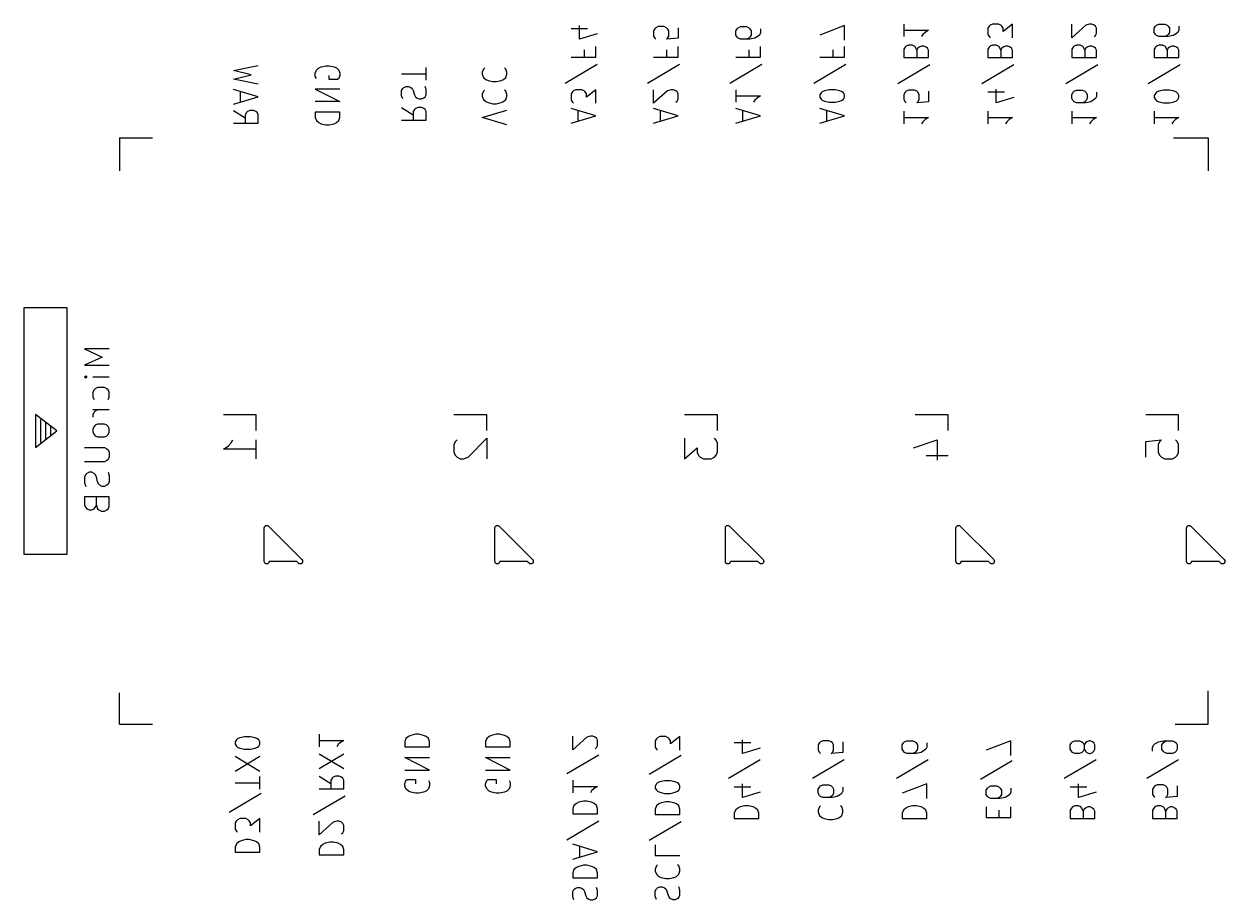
# Model space of a CAD drawing. Extents: x 118.6 to 155.1, y -100.8 to -24.1.
# Drawn here: x 118.6 to 155.06, y -50.74 to -24.14 of the extents above; entities that cross this region are included whole.
import ezdxf

# ---------------------------------------------------------------- set-up
doc = ezdxf.new("R2010")
doc.units = 0
doc.layers.add('BLACK', color=7, linetype='CONTINUOUS')

msp = doc.modelspace()

# ---------------------------------------------------------------- linework, layer by layer
at = {"layer": 'BLACK', "linetype": 'CONTINUOUS'}
for p, q in [((135.711, -24.2831), (135.211, -24.2831)), ((135.461, -24.6021), (135.461, -24.1874)), ((137.746, -24.2831), (137.711, -24.3469)), ((137.711, -24.3469), (137.711, -24.5064)), ((137.782, -24.2512), (137.746, -24.2831)), ((137.854, -24.2193), (137.782, -24.2512)), ((138.032, -24.2193), (137.854, -24.2193)), ((138.104, -24.2512), (138.032, -24.2193)), ((138.139, -24.2831), (138.104, -24.2512)), ((138.175, -24.3469), (138.139, -24.2831)), ((138.175, -24.5064), (138.175, -24.3469)), ((138.461, -24.2512), (138.461, -24.5702)), ((140.211, -24.3469), (140.246, -24.2831)), ((140.211, -24.4745), (140.211, -24.3469)), ((140.246, -24.2831), (140.282, -24.2512)), ((140.282, -24.2512), (140.354, -24.2193)), ((140.354, -24.2193), (140.532, -24.2193)), ((140.532, -24.2193), (140.604, -24.2512)), ((140.604, -24.2512), (140.639, -24.2831)), ((140.639, -24.2831), (140.675, -24.3469)), ((140.675, -24.3469), (140.675, -24.4745)), ((140.961, -24.4107), (140.925, -24.4745)), ((140.961, -24.2831), (140.961, -24.4107)), ((143.511, -24.1874), (142.761, -24.4745)), ((143.511, -24.634), (143.511, -24.1874)), ((145.311, -24.1395), (145.311, -24.5224)), ((145.311, -24.331), (146.061, -24.331)), ((145.954, -24.3948), (145.882, -24.4586)), ((146.061, -24.331), (145.954, -24.3948)), ((147.896, -24.2033), (147.861, -24.2671)), ((147.861, -24.2671), (147.861, -24.4586)), ((147.932, -24.1714), (147.896, -24.2033)), ((148.004, -24.1395), (147.932, -24.1714)), ((148.182, -24.1395), (148.004, -24.1395)), ((148.254, -24.1714), (148.182, -24.1395)), ((148.289, -24.2033), (148.254, -24.1714)), ((148.325, -24.2671), (148.289, -24.2033)), ((148.611, -24.1395), (148.325, -24.3629)), ((148.325, -24.3629), (148.325, -24.2671)), ((148.611, -24.5543), (148.611, -24.1395)), ((150.411, -24.5543), (150.411, -24.1395)), ((150.839, -24.1714), (150.411, -24.5543)), ((150.946, -24.1395), (150.839, -24.1714)), ((151.018, -24.1395), (150.946, -24.1395)), ((151.089, -24.1714), (151.018, -24.1395)), ((151.125, -24.2033), (151.089, -24.1714)), ((151.161, -24.2671), (151.125, -24.2033)), ((151.125, -24.4905), (151.161, -24.4267)), ((151.161, -24.4267), (151.161, -24.2671)), ((152.911, -24.2671), (152.946, -24.2033)), ((152.911, -24.3948), (152.911, -24.2671)), ((152.946, -24.4586), (152.911, -24.3948)), ((152.946, -24.2033), (152.982, -24.1714)), ((152.982, -24.1714), (153.054, -24.1395)), ((153.054, -24.1395), (153.232, -24.1395)), ((153.232, -24.1395), (153.304, -24.1714)), ((153.304, -24.1714), (153.339, -24.2033)), ((153.339, -24.2033), (153.375, -24.2671)), ((153.375, -24.3948), (153.339, -24.4586)), ((153.375, -24.2671), (153.375, -24.3948)), ((153.589, -24.4267), (153.482, -24.4905)), ((153.625, -24.3948), (153.589, -24.4267)), ((153.661, -24.331), (153.625, -24.3948)), ((153.661, -24.2033), (153.661, -24.331)), ((135.996, -24.4426), (135.461, -24.6021)), ((137.711, -24.5064), (137.746, -24.5702)), ((137.746, -24.5702), (137.782, -24.6021)), ((138.461, -24.5702), (138.104, -24.6021)), ((138.104, -24.6021), (138.139, -24.5702)), ((138.139, -24.5702), (138.175, -24.5064)), ((140.246, -24.5383), (140.211, -24.4745)), ((140.282, -24.5702), (140.246, -24.5383)), ((140.354, -24.6021), (140.282, -24.5702)), ((140.639, -24.6021), (140.354, -24.6021)), ((140.604, -24.5702), (140.532, -24.6021)), ((140.639, -24.5383), (140.604, -24.5702)), ((140.675, -24.4745), (140.639, -24.5383)), ((140.782, -24.5702), (140.639, -24.6021)), ((140.889, -24.5064), (140.782, -24.5702)), ((140.925, -24.4745), (140.889, -24.5064)), ((145.454, -24.7776), (145.382, -24.8095)), ((145.561, -24.7776), (145.454, -24.7776)), ((145.632, -24.8095), (145.561, -24.7776)), ((145.882, -24.4586), (145.846, -24.5224)), ((147.861, -24.4586), (147.896, -24.5224)), ((147.896, -24.5224), (147.932, -24.5543)), ((148.004, -24.7776), (147.932, -24.8095)), ((148.111, -24.7776), (148.004, -24.7776)), ((148.182, -24.8095), (148.111, -24.7776)), ((150.554, -24.7776), (150.482, -24.8095)), ((150.661, -24.7776), (150.554, -24.7776)), ((150.732, -24.8095), (150.661, -24.7776)), ((151.089, -24.5224), (151.125, -24.4905)), ((152.982, -24.4905), (152.946, -24.4586)), ((153.054, -24.5224), (152.982, -24.4905)), ((153.054, -24.7776), (152.982, -24.8095)), ((153.339, -24.5224), (153.054, -24.5224)), ((153.161, -24.7776), (153.054, -24.7776)), ((153.232, -24.8095), (153.161, -24.7776)), ((153.304, -24.4905), (153.232, -24.5224)), ((153.339, -24.4586), (153.304, -24.4905)), ((153.482, -24.4905), (153.339, -24.5224)), ((135.211, -25.1445), (135.961, -25.1445)), ((135.604, -24.9212), (135.604, -25.1445)), ((135.961, -25.1445), (135.961, -24.8255)), ((137.711, -25.1445), (138.461, -25.1445)), ((138.104, -24.9212), (138.104, -25.1445)), ((138.461, -25.1445), (138.461, -24.8255)), ((140.211, -25.1445), (140.961, -25.1445)), ((140.604, -24.9212), (140.604, -25.1445)), ((140.961, -25.1445), (140.961, -24.8255)), ((142.761, -25.1445), (143.511, -25.1445)), ((143.154, -24.9212), (143.154, -25.1445)), ((143.511, -25.1445), (143.511, -24.8255)), ((145.346, -24.8414), (145.311, -24.9052)), ((145.311, -24.9052), (145.311, -25.1605)), ((145.382, -24.8095), (145.346, -24.8414)), ((145.668, -24.8414), (145.632, -24.8095)), ((145.704, -24.9371), (145.668, -24.8414)), ((145.739, -24.8733), (145.704, -24.9371)), ((145.704, -24.9371), (145.704, -25.1605)), ((145.775, -24.8414), (145.739, -24.8733)), ((145.846, -24.8095), (145.775, -24.8414)), ((145.918, -24.8095), (145.846, -24.8095)), ((145.989, -24.8414), (145.918, -24.8095)), ((146.025, -24.8733), (145.989, -24.8414)), ((146.061, -24.9371), (146.025, -24.8733)), ((146.061, -25.1605), (146.061, -24.9371)), ((147.896, -24.8414), (147.861, -24.9052)), ((147.861, -24.9052), (147.861, -25.1605)), ((147.932, -24.8095), (147.896, -24.8414)), ((148.218, -24.8414), (148.182, -24.8095)), ((148.254, -24.9371), (148.218, -24.8414)), ((148.289, -24.8733), (148.254, -24.9371)), ((148.254, -24.9371), (148.254, -25.1605)), ((148.325, -24.8414), (148.289, -24.8733)), ((148.396, -24.8095), (148.325, -24.8414)), ((148.468, -24.8095), (148.396, -24.8095)), ((148.539, -24.8414), (148.468, -24.8095)), ((148.575, -24.8733), (148.539, -24.8414)), ((148.611, -24.9371), (148.575, -24.8733)), ((148.611, -25.1605), (148.611, -24.9371)), ((150.446, -24.8414), (150.411, -24.9052)), ((150.411, -24.9052), (150.411, -25.1605)), ((150.482, -24.8095), (150.446, -24.8414)), ((150.768, -24.8414), (150.732, -24.8095)), ((150.804, -24.9371), (150.768, -24.8414)), ((150.839, -24.8733), (150.804, -24.9371)), ((150.804, -24.9371), (150.804, -25.1605)), ((150.875, -24.8414), (150.839, -24.8733)), ((150.946, -24.8095), (150.875, -24.8414)), ((151.018, -24.8095), (150.946, -24.8095)), ((151.089, -24.8414), (151.018, -24.8095)), ((151.125, -24.8733), (151.089, -24.8414)), ((151.161, -24.9371), (151.125, -24.8733)), ((151.161, -25.1605), (151.161, -24.9371)), ((152.946, -24.8414), (152.911, -24.9052)), ((152.911, -24.9052), (152.911, -25.1605)), ((152.982, -24.8095), (152.946, -24.8414)), ((153.268, -24.8414), (153.232, -24.8095)), ((153.304, -24.9371), (153.268, -24.8414)), ((153.339, -24.8733), (153.304, -24.9371)), ((153.304, -24.9371), (153.304, -25.1605)), ((153.375, -24.8414), (153.339, -24.8733)), ((153.446, -24.8095), (153.375, -24.8414)), ((153.518, -24.8095), (153.446, -24.8095)), ((153.589, -24.8414), (153.518, -24.8095)), ((153.625, -24.8733), (153.589, -24.8414)), ((153.661, -24.9371), (153.625, -24.8733)), ((153.661, -25.1605), (153.661, -24.9371)), ((124.961, -25.5552), (125.711, -25.3957)), ((127.475, -25.5393), (127.546, -25.4755)), ((127.546, -25.4755), (127.618, -25.4436)), ((127.618, -25.4436), (127.761, -25.4117)), ((127.761, -25.4117), (127.868, -25.4117)), ((127.868, -25.4117), (128.011, -25.4436)), ((128.011, -25.4436), (128.082, -25.4755)), ((128.082, -25.4755), (128.154, -25.5393)), ((130.811, -25.8424), (130.811, -25.4595)), ((132.546, -25.5074), (132.511, -25.6031)), ((132.582, -25.4755), (132.546, -25.5074)), ((133.225, -25.5074), (133.189, -25.4755)), ((133.261, -25.6031), (133.225, -25.5074)), ((135.996, -25.3679), (135.032, -25.9421)), ((138.496, -25.3679), (137.532, -25.9421)), ((140.996, -25.3679), (140.032, -25.9421)), ((143.546, -25.3679), (142.582, -25.9421)), ((146.096, -25.3838), (145.132, -25.9581)), ((145.311, -25.1605), (146.061, -25.1605)), ((148.646, -25.3838), (147.682, -25.9581)), ((147.861, -25.1605), (148.611, -25.1605)), ((151.196, -25.3838), (150.232, -25.9581)), ((150.411, -25.1605), (151.161, -25.1605)), ((153.696, -25.3838), (152.732, -25.9581)), ((152.911, -25.1605), (153.661, -25.1605)), ((125.496, -25.6829), (124.961, -25.5552)), ((124.961, -25.8105), (125.496, -25.6829)), ((125.711, -25.97), (124.961, -25.8105)), ((127.439, -25.635), (127.475, -25.5393)), ((127.439, -25.7307), (127.439, -25.635)), ((127.475, -25.7945), (127.439, -25.7307)), ((127.868, -25.8264), (127.868, -25.6988)), ((128.118, -25.8264), (127.868, -25.8264)), ((128.154, -25.7945), (128.118, -25.8264)), ((128.154, -25.5393), (128.189, -25.635)), ((128.189, -25.6988), (128.154, -25.7945)), ((128.189, -25.635), (128.189, -25.6988)), ((130.061, -25.651), (130.811, -25.651)), ((132.511, -25.6031), (132.511, -25.6669)), ((132.511, -25.6669), (132.546, -25.7626)), ((132.546, -25.7626), (132.618, -25.8264)), ((132.618, -25.8264), (132.689, -25.8583)), ((132.689, -25.8583), (132.832, -25.8902)), ((132.939, -25.8902), (133.082, -25.8583)), ((133.082, -25.8583), (133.154, -25.8264)), ((133.154, -25.8264), (133.225, -25.7626)), ((133.225, -25.7626), (133.261, -25.6669)), ((133.261, -25.6669), (133.261, -25.6031)), ((125.711, -26.3529), (124.961, -26.1295)), ((125.175, -26.5124), (125.175, -26.1933)), ((128.189, -26.1136), (127.439, -26.1136)), ((127.439, -26.1136), (128.189, -26.4964)), ((130.061, -26.1614), (130.096, -26.0976)), ((130.061, -26.321), (130.061, -26.1614)), ((130.096, -26.0976), (130.132, -26.0657)), ((130.132, -26.0657), (130.204, -26.0338)), ((130.204, -26.0338), (130.275, -26.0338)), ((130.275, -26.0338), (130.346, -26.0657)), ((130.346, -26.0657), (130.382, -26.0976)), ((130.382, -26.0976), (130.418, -26.1614)), ((130.418, -26.1614), (130.454, -26.289)), ((130.811, -26.1295), (130.775, -26.0338)), ((130.811, -26.289), (130.811, -26.1295)), ((132.546, -26.1774), (132.511, -26.2731)), ((132.582, -26.1455), (132.546, -26.1774)), ((132.832, -25.8902), (132.939, -25.8902)), ((133.225, -26.1774), (133.189, -26.1455)), ((133.261, -26.2731), (133.225, -26.1774)), ((135.246, -26.1974), (135.211, -26.2612)), ((135.282, -26.1655), (135.246, -26.1974)), ((135.354, -26.1336), (135.282, -26.1655)), ((135.532, -26.1336), (135.354, -26.1336)), ((135.604, -26.1655), (135.532, -26.1336)), ((135.639, -26.1974), (135.604, -26.1655)), ((135.675, -26.2612), (135.639, -26.1974)), ((135.961, -26.1336), (135.675, -26.3569)), ((135.961, -26.5483), (135.961, -26.1336)), ((137.711, -26.5483), (137.711, -26.1336)), ((138.139, -26.1655), (137.711, -26.5483)), ((138.246, -26.1336), (138.139, -26.1655)), ((138.318, -26.1336), (138.246, -26.1336)), ((138.389, -26.1655), (138.318, -26.1336)), ((138.425, -26.1974), (138.389, -26.1655)), ((138.461, -26.2612), (138.425, -26.1974)), ((140.211, -26.1336), (140.211, -26.5164)), ((142.796, -26.2293), (142.761, -26.2931)), ((142.832, -26.1974), (142.796, -26.2293)), ((142.904, -26.1655), (142.832, -26.1974)), ((143.046, -26.1336), (142.904, -26.1655)), ((143.225, -26.1336), (143.046, -26.1336)), ((143.368, -26.1655), (143.225, -26.1336)), ((143.439, -26.1974), (143.368, -26.1655)), ((143.475, -26.2293), (143.439, -26.1974)), ((143.511, -26.2931), (143.475, -26.2293)), ((145.346, -26.2133), (145.311, -26.2771)), ((145.382, -26.1814), (145.346, -26.2133)), ((145.454, -26.1495), (145.382, -26.1814)), ((145.632, -26.1495), (145.454, -26.1495)), ((145.704, -26.1814), (145.632, -26.1495)), ((145.739, -26.2133), (145.704, -26.1814)), ((145.775, -26.2771), (145.739, -26.2133)), ((146.061, -26.1814), (146.061, -26.5005)), ((148.361, -26.2133), (147.861, -26.2133)), ((148.111, -26.5324), (148.111, -26.1176)), ((150.411, -26.2771), (150.446, -26.2133)), ((150.446, -26.2133), (150.482, -26.1814)), ((150.482, -26.1814), (150.554, -26.1495)), ((150.554, -26.1495), (150.732, -26.1495)), ((150.732, -26.1495), (150.804, -26.1814)), ((150.804, -26.1814), (150.839, -26.2133)), ((150.839, -26.2133), (150.875, -26.2771)), ((151.161, -26.2133), (151.161, -26.341)), ((152.946, -26.2452), (152.911, -26.309)), ((152.982, -26.2133), (152.946, -26.2452)), ((153.054, -26.1814), (152.982, -26.2133)), ((153.196, -26.1495), (153.054, -26.1814)), ((153.375, -26.1495), (153.196, -26.1495)), ((153.518, -26.1814), (153.375, -26.1495)), ((153.589, -26.2133), (153.518, -26.1814)), ((153.625, -26.2452), (153.589, -26.2133)), ((153.661, -26.309), (153.625, -26.2452)), ((124.961, -26.5762), (125.711, -26.3529)), ((128.189, -26.4964), (127.439, -26.4964)), ((130.096, -26.4167), (130.061, -26.321)), ((130.454, -26.289), (130.489, -26.3529)), ((130.489, -26.3529), (130.525, -26.3848)), ((130.525, -26.3848), (130.596, -26.4167)), ((130.596, -26.4167), (130.668, -26.4167)), ((130.668, -26.4167), (130.739, -26.3848)), ((130.739, -26.3848), (130.775, -26.3529)), ((130.775, -26.3529), (130.811, -26.289)), ((132.511, -26.2731), (132.511, -26.3369)), ((132.511, -26.3369), (132.546, -26.4326)), ((132.546, -26.4326), (132.618, -26.4964)), ((132.618, -26.4964), (132.689, -26.5283)), ((132.689, -26.5283), (132.832, -26.5602)), ((132.832, -26.5602), (132.939, -26.5602)), ((132.939, -26.5602), (133.082, -26.5283)), ((133.082, -26.5283), (133.154, -26.4964)), ((133.154, -26.4964), (133.225, -26.4326)), ((133.225, -26.4326), (133.261, -26.3369)), ((133.261, -26.3369), (133.261, -26.2731)), ((135.211, -26.2612), (135.211, -26.4526)), ((135.211, -26.4526), (135.246, -26.5164)), ((135.246, -26.5164), (135.282, -26.5483)), ((135.675, -26.3569), (135.675, -26.2612)), ((138.389, -26.5164), (138.425, -26.4845)), ((138.425, -26.4845), (138.461, -26.4207)), ((138.461, -26.4207), (138.461, -26.2612)), ((140.211, -26.325), (140.961, -26.325)), ((140.782, -26.4526), (140.746, -26.5164)), ((140.854, -26.3888), (140.782, -26.4526)), ((140.961, -26.325), (140.854, -26.3888)), ((142.761, -26.2931), (142.761, -26.3569)), ((142.761, -26.3569), (142.796, -26.4207)), ((142.796, -26.4207), (142.832, -26.4526)), ((142.832, -26.4526), (142.904, -26.4845)), ((142.904, -26.4845), (143.046, -26.5164)), ((143.046, -26.5164), (143.225, -26.5164)), ((143.225, -26.5164), (143.368, -26.4845)), ((143.368, -26.4845), (143.439, -26.4526)), ((143.439, -26.4526), (143.475, -26.4207)), ((143.475, -26.4207), (143.511, -26.3569)), ((143.511, -26.3569), (143.511, -26.2931)), ((145.311, -26.2771), (145.311, -26.4367)), ((145.311, -26.4367), (145.346, -26.5005)), ((145.346, -26.5005), (145.382, -26.5324)), ((146.061, -26.5005), (145.704, -26.5324)), ((145.704, -26.5324), (145.739, -26.5005)), ((145.739, -26.5005), (145.775, -26.4367)), ((145.775, -26.4367), (145.775, -26.2771)), ((148.646, -26.3729), (148.111, -26.5324)), ((150.411, -26.4048), (150.411, -26.2771)), ((150.446, -26.4686), (150.411, -26.4048)), ((150.482, -26.5005), (150.446, -26.4686)), ((150.554, -26.5324), (150.482, -26.5005)), ((150.839, -26.5324), (150.554, -26.5324)), ((150.804, -26.5005), (150.732, -26.5324)), ((150.839, -26.4686), (150.804, -26.5005)), ((150.875, -26.4048), (150.839, -26.4686)), ((150.982, -26.5005), (150.839, -26.5324)), ((150.875, -26.2771), (150.875, -26.4048)), ((151.089, -26.4367), (150.982, -26.5005)), ((151.125, -26.4048), (151.089, -26.4367)), ((151.161, -26.341), (151.125, -26.4048)), ((152.911, -26.309), (152.911, -26.3729)), ((152.911, -26.3729), (152.946, -26.4367)), ((152.946, -26.4367), (152.982, -26.4686)), ((152.982, -26.4686), (153.054, -26.5005)), ((153.054, -26.5005), (153.196, -26.5324)), ((153.196, -26.5324), (153.375, -26.5324)), ((153.375, -26.5324), (153.518, -26.5005)), ((153.518, -26.5005), (153.589, -26.4686)), ((153.589, -26.4686), (153.625, -26.4367)), ((153.625, -26.4367), (153.661, -26.3729)), ((153.661, -26.3729), (153.661, -26.309)), ((124.961, -26.7676), (125.318, -26.991)), ((125.354, -26.8314), (125.318, -26.8952)), ((125.318, -26.8952), (125.318, -27.1505)), ((125.389, -26.7995), (125.354, -26.8314)), ((125.461, -26.7676), (125.389, -26.7995)), ((125.568, -26.7676), (125.461, -26.7676)), ((125.639, -26.7995), (125.568, -26.7676)), ((125.675, -26.8314), (125.639, -26.7995)), ((125.711, -26.8952), (125.675, -26.8314)), ((125.711, -27.1505), (125.711, -26.8952)), ((128.189, -26.8155), (127.439, -26.8155)), ((127.439, -26.8155), (127.439, -26.975)), ((127.439, -26.975), (127.475, -27.0707)), ((128.154, -27.0707), (128.189, -26.975)), ((128.189, -26.975), (128.189, -26.8155)), ((130.061, -26.6719), (130.418, -26.8952)), ((130.454, -26.7357), (130.418, -26.7995)), ((130.418, -26.7995), (130.418, -27.0548)), ((130.489, -26.7038), (130.454, -26.7357)), ((130.561, -26.6719), (130.489, -26.7038)), ((130.668, -26.6719), (130.561, -26.6719)), ((130.739, -26.7038), (130.668, -26.6719)), ((130.775, -26.7357), (130.739, -26.7038)), ((130.811, -26.7995), (130.775, -26.7357)), ((130.811, -27.0548), (130.811, -26.7995)), ((132.511, -26.975), (133.261, -26.7517)), ((133.261, -27.1983), (132.511, -26.975)), ((135.961, -26.9312), (135.211, -26.7079)), ((135.211, -27.1545), (135.961, -26.9312)), ((135.425, -27.0907), (135.425, -26.7717)), ((138.461, -26.9312), (137.711, -26.7079)), ((137.711, -27.1545), (138.461, -26.9312)), ((137.925, -27.0907), (137.925, -26.7717)), ((140.961, -26.9312), (140.211, -26.7079)), ((140.211, -27.1545), (140.961, -26.9312)), ((140.425, -27.0907), (140.425, -26.7717)), ((143.511, -26.9312), (142.761, -26.7079)), ((142.761, -27.1545), (143.511, -26.9312)), ((142.975, -27.0907), (142.975, -26.7717)), ((145.311, -26.7876), (145.311, -27.1705)), ((145.311, -26.979), (146.061, -26.979)), ((146.061, -26.979), (145.954, -27.0429)), ((147.861, -26.7876), (147.861, -27.1705)), ((147.861, -26.979), (148.611, -26.979)), ((148.611, -26.979), (148.504, -27.0429)), ((150.411, -26.7876), (150.411, -27.1705)), ((150.411, -26.979), (151.161, -26.979)), ((151.161, -26.979), (151.054, -27.0429)), ((152.911, -26.7876), (152.911, -27.1705)), ((152.911, -26.979), (153.661, -26.979)), ((153.661, -26.979), (153.554, -27.0429)), ((124.961, -27.1505), (125.711, -27.1505)), ((127.475, -27.0707), (127.546, -27.1345)), ((127.546, -27.1345), (127.618, -27.1664)), ((127.618, -27.1664), (127.761, -27.1983)), ((127.761, -27.1983), (127.868, -27.1983)), ((127.868, -27.1983), (128.011, -27.1664)), ((128.011, -27.1664), (128.082, -27.1345)), ((128.082, -27.1345), (128.154, -27.0707)), ((130.061, -27.0548), (130.811, -27.0548)), ((145.882, -27.1067), (145.846, -27.1705)), ((145.954, -27.0429), (145.882, -27.1067)), ((148.432, -27.1067), (148.396, -27.1705)), ((148.504, -27.0429), (148.432, -27.1067)), ((150.982, -27.1067), (150.946, -27.1705)), ((151.054, -27.0429), (150.982, -27.1067)), ((153.482, -27.1067), (153.446, -27.1705)), ((153.554, -27.0429), (153.482, -27.1067)), ((121.5, -27.6), (121.5, -28.6)), ((121.5, -27.6), (122.5, -27.6)), ((153.5, -27.6), (154.55, -27.6)), ((154.55, -27.6), (154.55, -28.6)), ((118.6, -32.75), (119.9, -32.75)), ((118.6, -40.25), (118.6, -32.75)), ((119.9, -32.75), (119.9, -40.25)), ((121.189, -34.0036), (120.439, -34.0036)), ((120.439, -34.0036), (120.975, -34.2536)), ((120.975, -34.2536), (120.439, -34.5036)), ((120.439, -34.5036), (121.189, -34.5036)), ((120.439, -34.8607), (120.475, -34.825)), ((120.475, -34.8964), (120.439, -34.8607)), ((120.439, -34.8607), (120.511, -34.8607)), ((120.475, -34.825), (120.511, -34.8607)), ((120.511, -34.8607), (120.475, -34.8964)), ((121.189, -34.8607), (120.689, -34.8607)), ((120.725, -35.2536), (120.689, -35.325)), ((120.689, -35.325), (120.689, -35.4679)), ((120.761, -35.2179), (120.725, -35.2536)), ((120.832, -35.1821), (120.761, -35.2179)), ((121.046, -35.1821), (120.832, -35.1821)), ((121.118, -35.2179), (121.046, -35.1821)), ((121.154, -35.2536), (121.118, -35.2179)), ((121.189, -35.325), (121.154, -35.2536)), ((121.189, -35.4679), (121.189, -35.325)), ((120.689, -35.4679), (120.725, -35.5393)), ((121.154, -35.5393), (121.189, -35.4679)), ((118.95, -36), (118.95, -37)), ((119.6, -36.5), (118.95, -36)), ((121.189, -35.8607), (120.689, -35.8607)), ((120.725, -35.9321), (120.689, -36.0036)), ((120.689, -36.0036), (120.689, -36.075)), ((120.761, -35.8964), (120.725, -35.9321)), ((120.832, -35.8607), (120.761, -35.8964)), ((125.652, -36.0071), (124.652, -36.0071)), ((125.652, -36.4833), (125.652, -36.0071)), ((132.652, -36.0071), (131.652, -36.0071)), ((132.652, -36.4833), (132.652, -36.0071)), ((139.652, -36.0071), (138.652, -36.0071)), ((139.652, -36.4833), (139.652, -36.0071)), ((146.652, -36.0071), (145.652, -36.0071)), ((146.652, -36.4833), (146.652, -36.0071)), ((153.652, -36.0071), (152.652, -36.0071)), ((153.652, -36.4833), (153.652, -36.0071)), ((119.1, -36.15), (119.1, -36.85)), ((119.25, -36.25), (119.25, -36.75)), ((119.4, -36.35), (119.4, -36.65)), ((120.725, -36.3607), (120.689, -36.4321)), ((120.689, -36.4321), (120.689, -36.5393)), ((120.761, -36.325), (120.725, -36.3607)), ((120.832, -36.2893), (120.761, -36.325)), ((121.046, -36.2893), (120.832, -36.2893)), ((121.118, -36.325), (121.046, -36.2893)), ((121.154, -36.3607), (121.118, -36.325)), ((121.189, -36.4321), (121.154, -36.3607)), ((121.189, -36.5393), (121.189, -36.4321)), ((118.95, -37), (119.6, -36.5)), ((120.689, -36.5393), (120.725, -36.6107)), ((120.725, -36.6107), (120.761, -36.6464)), ((120.761, -36.6464), (120.832, -36.6821)), ((120.832, -36.6821), (121.046, -36.6821)), ((121.046, -36.6821), (121.118, -36.6464)), ((121.118, -36.6464), (121.154, -36.6107)), ((121.154, -36.6107), (121.189, -36.5393)), ((124.89, -36.8643), (124.938, -36.769)), ((125.652, -37.3405), (125.652, -36.769)), ((131.7, -36.8167), (131.652, -36.9119)), ((131.748, -36.769), (131.7, -36.8167)), ((132.081, -37.2929), (132.652, -36.7214)), ((132.652, -36.7214), (132.652, -37.3405)), ((138.652, -36.7214), (138.652, -37.3405)), ((139.605, -36.769), (139.557, -36.7214)), ((139.652, -36.8643), (139.605, -36.769)), ((145.605, -37.0071), (146.319, -36.769)), ((146.319, -36.769), (146.319, -37.3881)), ((152.652, -36.8167), (153.129, -36.769)), ((152.652, -37.2929), (152.652, -36.8167)), ((153.081, -36.8167), (153.033, -36.9119)), ((153.129, -36.769), (153.081, -36.8167)), ((153.605, -36.8167), (153.557, -36.769)), ((153.652, -36.9119), (153.605, -36.8167)), ((120.439, -37.0036), (121.046, -37.0036)), ((121.046, -37.0036), (121.118, -37.0393)), ((121.118, -37.0393), (121.154, -37.075)), ((121.154, -37.075), (121.189, -37.1464)), ((121.189, -37.1464), (121.189, -37.2893)), ((124.652, -37.0548), (124.795, -36.9595)), ((125.652, -37.0548), (124.652, -37.0548)), ((124.795, -36.9595), (124.89, -36.8643)), ((131.652, -36.9119), (131.652, -37.15)), ((131.652, -37.15), (131.7, -37.2452)), ((138.652, -37.3405), (139.033, -37.0071)), ((139.033, -37.0071), (139.033, -37.15)), ((139.033, -37.15), (139.081, -37.2452)), ((139.605, -37.2452), (139.652, -37.15)), ((139.652, -37.15), (139.652, -36.8643)), ((153.033, -36.9119), (153.033, -37.15)), ((153.033, -37.15), (153.081, -37.2452)), ((153.605, -37.2452), (153.652, -37.15)), ((153.652, -37.15), (153.652, -36.9119)), ((121.046, -37.4321), (120.439, -37.4321)), ((121.118, -37.3964), (121.046, -37.4321)), ((121.154, -37.3607), (121.118, -37.3964)), ((121.189, -37.2893), (121.154, -37.3607)), ((131.7, -37.2452), (131.748, -37.2929)), ((131.748, -37.2929), (131.843, -37.3405)), ((131.843, -37.3405), (131.938, -37.3405)), ((131.938, -37.3405), (132.081, -37.2929)), ((139.081, -37.2452), (139.129, -37.2929)), ((139.129, -37.2929), (139.224, -37.3405)), ((139.224, -37.3405), (139.462, -37.3405)), ((139.462, -37.3405), (139.557, -37.2929)), ((139.557, -37.2929), (139.605, -37.2452)), ((145.986, -37.2452), (146.652, -37.2452)), ((153.081, -37.2452), (153.129, -37.2929)), ((153.129, -37.2929), (153.224, -37.3405)), ((153.224, -37.3405), (153.462, -37.3405)), ((153.462, -37.3405), (153.557, -37.2929)), ((153.557, -37.2929), (153.605, -37.2452)), ((120.475, -37.825), (120.439, -37.8964)), ((120.439, -37.8964), (120.439, -38.075)), ((120.511, -37.7893), (120.475, -37.825)), ((120.582, -37.7536), (120.511, -37.7893)), ((120.654, -37.7536), (120.582, -37.7536)), ((120.725, -37.7893), (120.654, -37.7536)), ((120.761, -37.825), (120.725, -37.7893)), ((120.796, -37.8964), (120.761, -37.825)), ((120.832, -38.0393), (120.796, -37.8964)), ((121.154, -37.7536), (121.189, -37.8607)), ((121.189, -37.8607), (121.189, -38.0393)), ((120.439, -38.075), (120.475, -38.1821)), ((120.868, -38.1107), (120.832, -38.0393)), ((120.904, -38.1464), (120.868, -38.1107)), ((120.975, -38.1821), (120.904, -38.1464)), ((121.046, -38.1821), (120.975, -38.1821)), ((121.118, -38.1464), (121.046, -38.1821)), ((121.154, -38.1107), (121.118, -38.1464)), ((121.189, -38.0393), (121.154, -38.1107)), ((121.189, -38.5036), (120.439, -38.5036)), ((120.439, -38.5036), (120.439, -38.7536)), ((120.796, -38.7536), (120.796, -38.5036)), ((121.189, -38.7893), (121.189, -38.5036)), ((120.439, -38.7536), (120.475, -38.825)), ((120.475, -38.825), (120.511, -38.8607)), ((120.511, -38.8607), (120.582, -38.8964)), ((120.582, -38.8964), (120.654, -38.8964)), ((120.654, -38.8964), (120.725, -38.8607)), ((120.725, -38.8607), (120.761, -38.825)), ((120.761, -38.825), (120.796, -38.7536)), ((120.796, -38.7536), (120.832, -38.8607)), ((120.832, -38.8607), (120.868, -38.8964)), ((120.868, -38.8964), (120.939, -38.9321)), ((120.939, -38.9321), (121.046, -38.9321)), ((121.046, -38.9321), (121.118, -38.8964)), ((121.118, -38.8964), (121.154, -38.8607)), ((121.154, -38.8607), (121.189, -38.7893)), ((125.915, -39.391), (125.939, -39.3747)), ((125.939, -39.3747), (125.968, -39.369)), ((125.968, -39.369), (125.997, -39.3747)), ((125.997, -39.3747), (126.021, -39.391)), ((132.915, -39.391), (132.939, -39.3747)), ((132.939, -39.3747), (132.968, -39.369)), ((132.968, -39.369), (132.997, -39.3747)), ((132.997, -39.3747), (133.021, -39.391)), ((139.915, -39.391), (139.939, -39.3747)), ((139.939, -39.3747), (139.968, -39.369)), ((139.968, -39.369), (139.997, -39.3747)), ((139.997, -39.3747), (140.021, -39.391)), ((146.915, -39.391), (146.939, -39.3747)), ((146.939, -39.3747), (146.968, -39.369)), ((146.968, -39.369), (146.997, -39.3747)), ((146.997, -39.3747), (147.021, -39.391)), ((153.915, -39.391), (153.939, -39.3747)), ((153.939, -39.3747), (153.968, -39.369)), ((153.968, -39.369), (153.997, -39.3747)), ((153.997, -39.3747), (154.021, -39.391)), ((125.893, -39.444), (125.899, -39.4153)), ((125.893, -40.46), (125.893, -39.444)), ((125.899, -39.4153), (125.915, -39.391)), ((126.021, -39.391), (127.037, -40.407)), ((132.893, -39.444), (132.899, -39.4153)), ((132.893, -40.46), (132.893, -39.444)), ((132.899, -39.4153), (132.915, -39.391)), ((133.021, -39.391), (134.037, -40.407)), ((139.893, -39.444), (139.899, -39.4153)), ((139.893, -40.46), (139.893, -39.444)), ((139.899, -39.4153), (139.915, -39.391)), ((140.021, -39.391), (141.037, -40.407)), ((146.893, -39.444), (146.899, -39.4153)), ((146.893, -40.46), (146.893, -39.444)), ((146.899, -39.4153), (146.915, -39.391)), ((147.021, -39.391), (148.037, -40.407)), ((153.893, -39.444), (153.899, -39.4153)), ((153.893, -40.46), (153.893, -39.444)), ((153.899, -39.4153), (153.915, -39.391)), ((154.021, -39.391), (155.037, -40.407)), ((119.9, -40.25), (118.6, -40.25)), ((125.899, -40.4887), (125.893, -40.46)), ((126.043, -40.46), (126.037, -40.4887)), ((126.878, -40.46), (126.043, -40.46)), ((126.931, -40.513), (126.878, -40.46)), ((127.037, -40.407), (127.053, -40.4313)), ((127.053, -40.4313), (127.059, -40.46)), ((127.059, -40.46), (127.053, -40.4887)), ((132.899, -40.4887), (132.893, -40.46)), ((133.043, -40.46), (133.037, -40.4887)), ((133.878, -40.46), (133.043, -40.46)), ((133.931, -40.513), (133.878, -40.46)), ((134.037, -40.407), (134.053, -40.4313)), ((134.053, -40.4313), (134.059, -40.46)), ((134.059, -40.46), (134.053, -40.4887)), ((139.899, -40.4887), (139.893, -40.46)), ((140.043, -40.46), (140.037, -40.4887)), ((140.878, -40.46), (140.043, -40.46)), ((140.931, -40.513), (140.878, -40.46)), ((141.037, -40.407), (141.053, -40.4313)), ((141.053, -40.4313), (141.059, -40.46)), ((141.059, -40.46), (141.053, -40.4887)), ((146.899, -40.4887), (146.893, -40.46)), ((147.043, -40.46), (147.037, -40.4887)), ((147.878, -40.46), (147.043, -40.46)), ((147.931, -40.513), (147.878, -40.46)), ((148.037, -40.407), (148.053, -40.4313)), ((148.053, -40.4313), (148.059, -40.46)), ((148.059, -40.46), (148.053, -40.4887)), ((153.899, -40.4887), (153.893, -40.46)), ((154.043, -40.46), (154.037, -40.4887)), ((154.878, -40.46), (154.043, -40.46)), ((154.931, -40.513), (154.878, -40.46)), ((155.037, -40.407), (155.053, -40.4313)), ((155.053, -40.4313), (155.059, -40.46)), ((155.059, -40.46), (155.053, -40.4887)), ((125.915, -40.513), (125.899, -40.4887)), ((125.939, -40.5293), (125.915, -40.513)), ((125.968, -40.535), (125.939, -40.5293)), ((125.997, -40.5293), (125.968, -40.535)), ((126.021, -40.513), (125.997, -40.5293)), ((126.037, -40.4887), (126.021, -40.513)), ((126.955, -40.5293), (126.931, -40.513)), ((126.984, -40.535), (126.955, -40.5293)), ((127.013, -40.5293), (126.984, -40.535)), ((127.037, -40.513), (127.013, -40.5293)), ((127.053, -40.4887), (127.037, -40.513)), ((132.915, -40.513), (132.899, -40.4887)), ((132.939, -40.5293), (132.915, -40.513)), ((132.968, -40.535), (132.939, -40.5293)), ((132.997, -40.5293), (132.968, -40.535)), ((133.021, -40.513), (132.997, -40.5293)), ((133.037, -40.4887), (133.021, -40.513)), ((133.955, -40.5293), (133.931, -40.513)), ((133.984, -40.535), (133.955, -40.5293)), ((134.013, -40.5293), (133.984, -40.535)), ((134.037, -40.513), (134.013, -40.5293)), ((134.053, -40.4887), (134.037, -40.513)), ((139.915, -40.513), (139.899, -40.4887)), ((139.939, -40.5293), (139.915, -40.513)), ((139.968, -40.535), (139.939, -40.5293)), ((139.997, -40.5293), (139.968, -40.535)), ((140.021, -40.513), (139.997, -40.5293)), ((140.037, -40.4887), (140.021, -40.513)), ((140.955, -40.5293), (140.931, -40.513)), ((140.984, -40.535), (140.955, -40.5293)), ((141.013, -40.5293), (140.984, -40.535)), ((141.037, -40.513), (141.013, -40.5293)), ((141.053, -40.4887), (141.037, -40.513)), ((146.915, -40.513), (146.899, -40.4887)), ((146.939, -40.5293), (146.915, -40.513)), ((146.968, -40.535), (146.939, -40.5293)), ((146.997, -40.5293), (146.968, -40.535)), ((147.021, -40.513), (146.997, -40.5293)), ((147.037, -40.4887), (147.021, -40.513)), ((147.955, -40.5293), (147.931, -40.513)), ((147.984, -40.535), (147.955, -40.5293)), ((148.013, -40.5293), (147.984, -40.535)), ((148.037, -40.513), (148.013, -40.5293)), ((148.053, -40.4887), (148.037, -40.513)), ((153.915, -40.513), (153.899, -40.4887)), ((153.939, -40.5293), (153.915, -40.513)), ((153.968, -40.535), (153.939, -40.5293)), ((153.997, -40.5293), (153.968, -40.535)), ((154.021, -40.513), (153.997, -40.5293)), ((154.037, -40.4887), (154.021, -40.513)), ((154.955, -40.5293), (154.931, -40.513)), ((154.984, -40.535), (154.955, -40.5293)), ((155.013, -40.5293), (154.984, -40.535)), ((155.037, -40.513), (155.013, -40.5293)), ((155.053, -40.4887), (155.037, -40.513)), ((121.5, -45.4), (121.5, -44.45)), ((154.55, -45.4), (154.55, -44.39)), ((121.5, -45.4), (122.5, -45.4)), ((153.55, -45.4), (154.55, -45.4)), ((125.046, -45.88), (125.011, -45.9438)), ((125.082, -45.8481), (125.046, -45.88)), ((125.154, -45.8162), (125.082, -45.8481)), ((125.296, -45.7843), (125.154, -45.8162)), ((125.475, -45.7843), (125.296, -45.7843)), ((125.618, -45.8162), (125.475, -45.7843)), ((125.689, -45.8481), (125.618, -45.8162)), ((125.725, -45.88), (125.689, -45.8481)), ((125.761, -45.9438), (125.725, -45.88)), ((127.561, -45.7045), (127.561, -46.0874)), ((127.561, -45.896), (128.311, -45.896)), ((128.311, -45.896), (128.204, -45.9598)), ((130.196, -45.8393), (130.161, -45.935)), ((130.161, -45.935), (130.161, -46.0945)), ((130.268, -45.7755), (130.196, -45.8393)), ((130.339, -45.7436), (130.268, -45.7755)), ((130.482, -45.7117), (130.339, -45.7436)), ((130.589, -45.7117), (130.482, -45.7117)), ((130.732, -45.7436), (130.589, -45.7117)), ((130.804, -45.7755), (130.732, -45.7436)), ((130.875, -45.8393), (130.804, -45.7755)), ((130.911, -45.935), (130.875, -45.8393)), ((130.911, -46.0945), (130.911, -45.935)), ((132.646, -45.8393), (132.611, -45.935)), ((132.611, -45.935), (132.611, -46.0945)), ((132.718, -45.7755), (132.646, -45.8393)), ((132.789, -45.7436), (132.718, -45.7755)), ((132.932, -45.7117), (132.789, -45.7436)), ((133.039, -45.7117), (132.932, -45.7117)), ((133.182, -45.7436), (133.039, -45.7117)), ((133.254, -45.7755), (133.182, -45.7436)), ((133.325, -45.8393), (133.254, -45.7755)), ((133.361, -45.935), (133.325, -45.8393)), ((133.361, -46.0945), (133.361, -45.935)), ((135.261, -46.1812), (135.261, -45.7664)), ((135.689, -45.7983), (135.261, -46.1812)), ((135.796, -45.7664), (135.689, -45.7983)), ((135.868, -45.7664), (135.796, -45.7664)), ((135.939, -45.7983), (135.868, -45.7664)), ((135.975, -45.8302), (135.939, -45.7983)), ((136.011, -45.894), (135.975, -45.8302)), ((136.011, -46.0536), (136.011, -45.894)), ((137.796, -45.8462), (137.761, -45.91)), ((137.761, -45.91), (137.761, -46.1014)), ((137.832, -45.8143), (137.796, -45.8462)), ((137.904, -45.7824), (137.832, -45.8143)), ((138.082, -45.7824), (137.904, -45.7824)), ((138.154, -45.8143), (138.082, -45.7824)), ((138.189, -45.8462), (138.154, -45.8143)), ((138.225, -45.91), (138.189, -45.8462)), ((138.511, -45.7824), (138.225, -46.0057)), ((138.225, -46.0057), (138.225, -45.91)), ((138.511, -46.1971), (138.511, -45.7824)), ((140.411, -46.2914), (140.411, -45.8767)), ((142.854, -45.9086), (142.782, -45.9405)), ((143.032, -45.9086), (142.854, -45.9086)), ((143.104, -45.9405), (143.032, -45.9086)), ((145.332, -45.9405), (145.404, -45.9086)), ((145.404, -45.9086), (145.582, -45.9086)), ((145.582, -45.9086), (145.654, -45.9405)), ((148.561, -45.9086), (147.811, -46.1957)), ((148.561, -46.3552), (148.561, -45.9086)), ((150.432, -45.9405), (150.504, -45.9086)), ((150.504, -45.9086), (150.646, -45.9086)), ((150.646, -45.9086), (150.718, -45.9405)), ((150.932, -45.9086), (150.861, -45.9405)), ((150.968, -45.9086), (150.932, -45.9086)), ((151.039, -45.9405), (150.968, -45.9086)), ((153.039, -45.9405), (153.182, -45.9086)), ((153.182, -45.9086), (153.468, -45.9086)), ((153.218, -45.9405), (153.289, -45.9086)), ((153.468, -45.9086), (153.539, -45.9405)), ((125.011, -45.9438), (125.011, -46.0076)), ((125.011, -46.0076), (125.046, -46.0714)), ((125.046, -46.0714), (125.082, -46.1033)), ((125.082, -46.1033), (125.154, -46.1352)), ((125.154, -46.1352), (125.296, -46.1671)), ((125.296, -46.1671), (125.475, -46.1671)), ((125.475, -46.1671), (125.618, -46.1352)), ((125.618, -46.1352), (125.689, -46.1033)), ((125.689, -46.1033), (125.725, -46.0714)), ((125.725, -46.0714), (125.761, -46.0076)), ((125.761, -46.0076), (125.761, -45.9438)), ((128.132, -46.0236), (128.096, -46.0874)), ((128.204, -45.9598), (128.132, -46.0236)), ((130.161, -46.0945), (130.911, -46.0945)), ((132.611, -46.0945), (133.361, -46.0945)), ((135.939, -46.1493), (135.975, -46.1174)), ((135.975, -46.1174), (136.011, -46.0536)), ((137.761, -46.1014), (137.796, -46.1652)), ((137.796, -46.1652), (137.832, -46.1971)), ((140.661, -45.9724), (140.161, -45.9724)), ((140.946, -46.1319), (140.411, -46.2914)), ((142.746, -45.9724), (142.711, -46.0362)), ((142.711, -46.0362), (142.711, -46.1957)), ((142.711, -46.1957), (142.746, -46.2595)), ((142.782, -45.9405), (142.746, -45.9724)), ((142.746, -46.2595), (142.782, -46.2914)), ((143.139, -45.9724), (143.104, -45.9405)), ((143.461, -46.2595), (143.104, -46.2914)), ((143.104, -46.2914), (143.139, -46.2595)), ((143.175, -46.0362), (143.139, -45.9724)), ((143.139, -46.2595), (143.175, -46.1957)), ((143.175, -46.1957), (143.175, -46.0362)), ((143.461, -45.9405), (143.461, -46.2595)), ((145.261, -46.0362), (145.296, -45.9724)), ((145.261, -46.1638), (145.261, -46.0362)), ((145.296, -46.2276), (145.261, -46.1638)), ((145.296, -45.9724), (145.332, -45.9405)), ((145.332, -46.2595), (145.296, -46.2276)), ((145.404, -46.2914), (145.332, -46.2595)), ((145.689, -46.2914), (145.404, -46.2914)), ((145.654, -46.2595), (145.582, -46.2914)), ((145.654, -45.9405), (145.689, -45.9724)), ((145.689, -46.2276), (145.654, -46.2595)), ((145.689, -45.9724), (145.725, -46.0362)), ((145.725, -46.1638), (145.689, -46.2276)), ((145.832, -46.2595), (145.689, -46.2914)), ((145.725, -46.0362), (145.725, -46.1638)), ((145.939, -46.1957), (145.832, -46.2595)), ((145.975, -46.1638), (145.939, -46.1957)), ((146.011, -46.1), (145.975, -46.1638)), ((146.011, -45.9724), (146.011, -46.1)), ((150.361, -46.0362), (150.396, -45.9724)), ((150.361, -46.1638), (150.361, -46.0362)), ((150.396, -46.2276), (150.361, -46.1638)), ((150.396, -45.9724), (150.432, -45.9405)), ((150.432, -46.2595), (150.396, -46.2276)), ((150.504, -46.2914), (150.432, -46.2595)), ((150.646, -46.2914), (150.504, -46.2914)), ((150.718, -46.2595), (150.646, -46.2914)), ((150.718, -45.9405), (150.754, -45.9724)), ((150.754, -46.2276), (150.718, -46.2595)), ((150.754, -45.9724), (150.789, -46.0362)), ((150.789, -46.1638), (150.754, -46.2276)), ((150.825, -45.9724), (150.789, -46.0362)), ((150.789, -46.0362), (150.789, -46.1638)), ((150.789, -46.1638), (150.825, -46.2276)), ((150.861, -45.9405), (150.825, -45.9724)), ((150.825, -46.2276), (150.861, -46.2595)), ((150.861, -46.2595), (150.932, -46.2914)), ((150.932, -46.2914), (150.968, -46.2914)), ((150.968, -46.2914), (151.039, -46.2595)), ((151.075, -45.9724), (151.039, -45.9405)), ((151.039, -46.2595), (151.075, -46.2276)), ((151.111, -46.0362), (151.075, -45.9724)), ((151.075, -46.2276), (151.111, -46.1638)), ((151.111, -46.1638), (151.111, -46.0362)), ((152.861, -46.1), (152.896, -46.0362)), ((152.861, -46.2276), (152.861, -46.1)), ((152.896, -46.0362), (152.932, -46.0043)), ((152.932, -46.0043), (153.039, -45.9405)), ((153.146, -46.0362), (153.182, -45.9724)), ((153.146, -46.1638), (153.146, -46.0362)), ((153.182, -46.2276), (153.146, -46.1638)), ((153.182, -45.9724), (153.218, -45.9405)), ((153.218, -46.2595), (153.182, -46.2276)), ((153.289, -46.2914), (153.218, -46.2595)), ((153.468, -46.2914), (153.289, -46.2914)), ((153.539, -46.2595), (153.468, -46.2914)), ((153.539, -45.9405), (153.575, -45.9724)), ((153.575, -46.2276), (153.539, -46.2595)), ((153.575, -45.9724), (153.611, -46.0362)), ((153.611, -46.1638), (153.575, -46.2276)), ((153.611, -46.0362), (153.611, -46.1638)), ((125.761, -46.8371), (125.011, -46.3905)), ((125.761, -46.3905), (125.011, -46.8371)), ((128.311, -46.7574), (127.561, -46.3107)), ((128.311, -46.3107), (127.561, -46.7574)), ((130.911, -46.7964), (130.161, -46.4136)), ((130.161, -46.4136), (130.911, -46.4136)), ((133.361, -46.7964), (132.611, -46.4136)), ((132.611, -46.4136), (133.361, -46.4136)), ((136.046, -46.3407), (135.082, -46.915)), ((138.546, -46.3567), (137.582, -46.931)), ((140.946, -46.4829), (139.982, -47.0571)), ((143.496, -46.4829), (142.532, -47.0571)), ((146.046, -46.4829), (145.082, -47.0571)), ((148.596, -46.5148), (147.632, -47.089)), ((151.146, -46.4829), (150.182, -47.0571)), ((153.646, -46.4829), (152.682, -47.0571)), ((125.761, -47.3795), (125.761, -46.9967)), ((127.561, -46.9807), (127.918, -47.204)), ((127.989, -47.0126), (127.954, -47.0445)), ((128.061, -46.9807), (127.989, -47.0126)), ((128.168, -46.9807), (128.061, -46.9807)), ((128.239, -47.0126), (128.168, -46.9807)), ((128.275, -47.0445), (128.239, -47.0126)), ((130.161, -46.7964), (130.911, -46.7964)), ((132.611, -46.7964), (133.361, -46.7964)), ((125.011, -47.1881), (125.761, -47.1881)), ((127.561, -47.3636), (128.311, -47.3636)), ((127.954, -47.0445), (127.918, -47.1083)), ((127.918, -47.1083), (127.918, -47.3636)), ((128.311, -47.1083), (128.275, -47.0445)), ((128.311, -47.3636), (128.311, -47.1083)), ((130.161, -47.2112), (130.196, -47.1155)), ((130.161, -47.275), (130.161, -47.2112)), ((130.196, -47.3707), (130.161, -47.275)), ((130.196, -47.1155), (130.232, -47.0836)), ((130.268, -47.4345), (130.196, -47.3707)), ((130.232, -47.0836), (130.482, -47.0836)), ((130.482, -47.0836), (130.482, -47.2112)), ((130.875, -47.3707), (130.804, -47.4345)), ((130.875, -47.1155), (130.911, -47.1793)), ((130.911, -47.275), (130.875, -47.3707)), ((130.911, -47.1793), (130.911, -47.275)), ((132.611, -47.2112), (132.646, -47.1155)), ((132.611, -47.275), (132.611, -47.2112)), ((132.646, -47.3707), (132.611, -47.275)), ((132.646, -47.1155), (132.682, -47.0836)), ((132.718, -47.4345), (132.646, -47.3707)), ((132.682, -47.0836), (132.932, -47.0836)), ((132.932, -47.0836), (132.932, -47.2112)), ((133.325, -47.3707), (133.254, -47.4345)), ((133.325, -47.1155), (133.361, -47.1793)), ((133.361, -47.275), (133.325, -47.3707)), ((133.361, -47.1793), (133.361, -47.275)), ((135.261, -47.1064), (135.261, -47.4893)), ((135.261, -47.2979), (136.011, -47.2979)), ((135.904, -47.3617), (135.832, -47.4255)), ((136.011, -47.2979), (135.904, -47.3617)), ((137.796, -47.2181), (137.761, -47.2819)), ((137.761, -47.2819), (137.761, -47.3457)), ((137.761, -47.3457), (137.796, -47.4095)), ((137.832, -47.1862), (137.796, -47.2181)), ((137.904, -47.1543), (137.832, -47.1862)), ((138.046, -47.1224), (137.904, -47.1543)), ((138.225, -47.1224), (138.046, -47.1224)), ((138.368, -47.1543), (138.225, -47.1224)), ((138.439, -47.1862), (138.368, -47.1543)), ((138.475, -47.2181), (138.439, -47.1862)), ((138.511, -47.2819), (138.475, -47.2181)), ((138.475, -47.4095), (138.511, -47.3457)), ((138.511, -47.3457), (138.511, -47.2819)), ((140.661, -47.3124), (140.161, -47.3124)), ((140.411, -47.6314), (140.411, -47.2167)), ((142.711, -47.3762), (142.746, -47.3124)), ((142.711, -47.5038), (142.711, -47.3762)), ((142.746, -47.3124), (142.782, -47.2805)), ((142.782, -47.2805), (142.854, -47.2486)), ((142.854, -47.2486), (143.032, -47.2486)), ((143.032, -47.2486), (143.104, -47.2805)), ((143.104, -47.2805), (143.139, -47.3124)), ((143.139, -47.3124), (143.175, -47.3762)), ((143.175, -47.3762), (143.175, -47.5038)), ((143.461, -47.3124), (143.461, -47.44)), ((146.011, -47.2167), (145.261, -47.5038)), ((146.011, -47.6633), (146.011, -47.2167)), ((147.811, -47.4081), (147.846, -47.3443)), ((147.846, -47.3443), (147.882, -47.3124)), ((147.882, -47.3124), (147.954, -47.2805)), ((147.954, -47.2805), (148.132, -47.2805)), ((148.132, -47.2805), (148.204, -47.3124)), ((148.204, -47.3124), (148.239, -47.3443)), ((148.239, -47.3443), (148.275, -47.4081)), ((148.561, -47.3443), (148.561, -47.4719)), ((150.861, -47.3124), (150.361, -47.3124)), ((150.611, -47.6314), (150.611, -47.2167)), ((152.896, -47.3124), (152.861, -47.3762)), ((152.861, -47.3762), (152.861, -47.5357)), ((152.932, -47.2805), (152.896, -47.3124)), ((153.004, -47.2486), (152.932, -47.2805)), ((153.182, -47.2486), (153.004, -47.2486)), ((153.254, -47.2805), (153.182, -47.2486)), ((153.289, -47.3124), (153.254, -47.2805)), ((153.325, -47.3762), (153.289, -47.3124)), ((153.325, -47.5357), (153.325, -47.3762)), ((153.611, -47.2805), (153.611, -47.5995)), ((125.796, -47.5071), (124.832, -48.0814)), ((128.346, -47.5869), (127.382, -48.1612)), ((130.339, -47.4664), (130.268, -47.4345)), ((130.482, -47.4983), (130.339, -47.4664)), ((130.589, -47.4983), (130.482, -47.4983)), ((130.732, -47.4664), (130.589, -47.4983)), ((130.804, -47.4345), (130.732, -47.4664)), ((132.789, -47.4664), (132.718, -47.4345)), ((132.932, -47.4983), (132.789, -47.4664)), ((133.039, -47.4983), (132.932, -47.4983)), ((133.182, -47.4664), (133.039, -47.4983)), ((133.254, -47.4345), (133.182, -47.4664)), ((135.582, -47.7445), (135.439, -47.7764)), ((135.689, -47.7445), (135.582, -47.7445)), ((135.832, -47.7764), (135.689, -47.7445)), ((135.832, -47.4255), (135.796, -47.4893)), ((137.796, -47.4095), (137.832, -47.4414)), ((137.832, -47.4414), (137.904, -47.4733)), ((137.904, -47.4733), (138.046, -47.5052)), ((138.082, -47.7605), (137.939, -47.7924)), ((138.046, -47.5052), (138.225, -47.5052)), ((138.189, -47.7605), (138.082, -47.7605)), ((138.332, -47.7924), (138.189, -47.7605)), ((138.225, -47.5052), (138.368, -47.4733)), ((138.368, -47.4733), (138.439, -47.4414)), ((138.439, -47.4414), (138.475, -47.4095)), ((140.946, -47.4719), (140.411, -47.6314)), ((142.746, -47.5676), (142.711, -47.5038)), ((142.782, -47.5995), (142.746, -47.5676)), ((142.854, -47.6314), (142.782, -47.5995)), ((143.139, -47.6314), (142.854, -47.6314)), ((143.104, -47.5995), (143.032, -47.6314)), ((143.139, -47.5676), (143.104, -47.5995)), ((143.175, -47.5038), (143.139, -47.5676)), ((143.282, -47.5995), (143.139, -47.6314)), ((143.389, -47.5357), (143.282, -47.5995)), ((143.425, -47.5038), (143.389, -47.5357)), ((143.461, -47.44), (143.425, -47.5038)), ((147.811, -47.5357), (147.811, -47.4081)), ((147.846, -47.5995), (147.811, -47.5357)), ((147.882, -47.6314), (147.846, -47.5995)), ((147.954, -47.6633), (147.882, -47.6314)), ((148.239, -47.6633), (147.954, -47.6633)), ((148.204, -47.6314), (148.132, -47.6633)), ((148.239, -47.5995), (148.204, -47.6314)), ((148.275, -47.5357), (148.239, -47.5995)), ((148.382, -47.6314), (148.239, -47.6633)), ((148.275, -47.4081), (148.275, -47.5357)), ((148.489, -47.5676), (148.382, -47.6314)), ((148.525, -47.5357), (148.489, -47.5676)), ((148.561, -47.4719), (148.525, -47.5357)), ((151.146, -47.4719), (150.611, -47.6314)), ((152.861, -47.5357), (152.896, -47.5995)), ((152.896, -47.5995), (152.932, -47.6314)), ((153.611, -47.5995), (153.254, -47.6314)), ((153.254, -47.6314), (153.289, -47.5995)), ((153.289, -47.5995), (153.325, -47.5357)), ((135.296, -47.8721), (135.261, -47.9679)), ((135.261, -47.9679), (135.261, -48.1274)), ((135.368, -47.8083), (135.296, -47.8721)), ((135.439, -47.7764), (135.368, -47.8083)), ((135.904, -47.8083), (135.832, -47.7764)), ((135.975, -47.8721), (135.904, -47.8083)), ((136.011, -47.9679), (135.975, -47.8721)), ((136.011, -48.1274), (136.011, -47.9679)), ((137.796, -47.8881), (137.761, -47.9838)), ((137.761, -47.9838), (137.761, -48.1433)), ((137.868, -47.8243), (137.796, -47.8881)), ((137.939, -47.7924), (137.868, -47.8243)), ((138.404, -47.8243), (138.332, -47.7924)), ((138.475, -47.8881), (138.404, -47.8243)), ((138.511, -47.9838), (138.475, -47.8881)), ((138.511, -48.1433), (138.511, -47.9838)), ((140.196, -48.0143), (140.161, -48.11)), ((140.161, -48.11), (140.161, -48.2695)), ((140.268, -47.9505), (140.196, -48.0143)), ((140.339, -47.9186), (140.268, -47.9505)), ((140.482, -47.8867), (140.339, -47.9186)), ((140.589, -47.8867), (140.482, -47.8867)), ((140.732, -47.9186), (140.589, -47.8867)), ((140.804, -47.9505), (140.732, -47.9186)), ((140.875, -48.0143), (140.804, -47.9505)), ((140.911, -48.11), (140.875, -48.0143)), ((140.911, -48.2695), (140.911, -48.11)), ((142.746, -47.9186), (142.711, -48.0143)), ((142.711, -48.0143), (142.711, -48.0781)), ((142.711, -48.0781), (142.746, -48.1738)), ((142.782, -47.8867), (142.746, -47.9186)), ((143.425, -47.9186), (143.389, -47.8867)), ((143.461, -48.0143), (143.425, -47.9186)), ((143.425, -48.1738), (143.461, -48.0781)), ((143.461, -48.0781), (143.461, -48.0143)), ((145.296, -48.0143), (145.261, -48.11)), ((145.261, -48.11), (145.261, -48.2695)), ((145.368, -47.9505), (145.296, -48.0143)), ((145.439, -47.9186), (145.368, -47.9505)), ((145.582, -47.8867), (145.439, -47.9186)), ((145.689, -47.8867), (145.582, -47.8867)), ((145.832, -47.9186), (145.689, -47.8867)), ((145.904, -47.9505), (145.832, -47.9186)), ((145.975, -48.0143), (145.904, -47.9505)), ((146.011, -48.11), (145.975, -48.0143)), ((146.011, -48.2695), (146.011, -48.11)), ((147.811, -47.9186), (147.811, -48.2376)), ((148.204, -48.2376), (148.204, -48.0143)), ((148.561, -48.2376), (148.561, -47.9186)), ((150.396, -47.9505), (150.361, -48.0143)), ((150.361, -48.0143), (150.361, -48.2695)), ((150.432, -47.9186), (150.396, -47.9505)), ((150.504, -47.8867), (150.432, -47.9186)), ((150.611, -47.8867), (150.504, -47.8867)), ((150.682, -47.9186), (150.611, -47.8867)), ((150.718, -47.9505), (150.682, -47.9186)), ((150.754, -48.0462), (150.718, -47.9505)), ((150.789, -47.9824), (150.754, -48.0462)), ((150.754, -48.0462), (150.754, -48.2695)), ((150.825, -47.9505), (150.789, -47.9824)), ((150.896, -47.9186), (150.825, -47.9505)), ((150.968, -47.9186), (150.896, -47.9186)), ((151.039, -47.9505), (150.968, -47.9186)), ((151.075, -47.9824), (151.039, -47.9505)), ((151.111, -48.0462), (151.075, -47.9824)), ((151.111, -48.2695), (151.111, -48.0462)), ((152.896, -47.9505), (152.861, -48.0143)), ((152.861, -48.0143), (152.861, -48.2695)), ((152.932, -47.9186), (152.896, -47.9505)), ((153.004, -47.8867), (152.932, -47.9186)), ((153.111, -47.8867), (153.004, -47.8867)), ((153.182, -47.9186), (153.111, -47.8867)), ((153.218, -47.9505), (153.182, -47.9186)), ((153.254, -48.0462), (153.218, -47.9505)), ((153.289, -47.9824), (153.254, -48.0462)), ((153.254, -48.0462), (153.254, -48.2695)), ((153.325, -47.9505), (153.289, -47.9824)), ((153.396, -47.9186), (153.325, -47.9505)), ((153.468, -47.9186), (153.396, -47.9186)), ((153.539, -47.9505), (153.468, -47.9186)), ((153.575, -47.9824), (153.539, -47.9505)), ((153.611, -48.0462), (153.575, -47.9824)), ((153.611, -48.2695), (153.611, -48.0462)), ((125.046, -48.3367), (125.011, -48.4005)), ((125.011, -48.4005), (125.011, -48.5919)), ((125.082, -48.3048), (125.046, -48.3367)), ((125.154, -48.2729), (125.082, -48.3048)), ((125.332, -48.2729), (125.154, -48.2729)), ((125.404, -48.3048), (125.332, -48.2729)), ((125.439, -48.3367), (125.404, -48.3048)), ((125.475, -48.4005), (125.439, -48.3367)), ((125.761, -48.2729), (125.475, -48.4962)), ((125.475, -48.4962), (125.475, -48.4005)), ((125.761, -48.6876), (125.761, -48.2729)), ((127.561, -48.7674), (127.561, -48.3526)), ((127.989, -48.3845), (127.561, -48.7674)), ((128.096, -48.3526), (127.989, -48.3845)), ((128.168, -48.3526), (128.096, -48.3526)), ((128.239, -48.3845), (128.168, -48.3526)), ((128.275, -48.4164), (128.239, -48.3845)), ((128.311, -48.4802), (128.275, -48.4164)), ((128.311, -48.6398), (128.311, -48.4802)), ((136.046, -48.3507), (135.082, -48.925)), ((135.261, -48.1274), (136.011, -48.1274)), ((138.546, -48.3667), (137.582, -48.941)), ((137.761, -48.1433), (138.511, -48.1433)), ((140.161, -48.2695), (140.911, -48.2695)), ((142.746, -48.1738), (142.818, -48.2376)), ((142.818, -48.2376), (142.889, -48.2695)), ((142.889, -48.2695), (143.032, -48.3014)), ((143.032, -48.3014), (143.139, -48.3014)), ((143.139, -48.3014), (143.282, -48.2695)), ((143.282, -48.2695), (143.354, -48.2376)), ((143.354, -48.2376), (143.425, -48.1738)), ((145.261, -48.2695), (146.011, -48.2695)), ((147.811, -48.2376), (148.561, -48.2376)), ((150.361, -48.2695), (151.111, -48.2695)), ((152.861, -48.2695), (153.611, -48.2695)), ((125.011, -48.5919), (125.046, -48.6557)), ((125.046, -48.6557), (125.082, -48.6876)), ((128.239, -48.7355), (128.275, -48.7036)), ((128.275, -48.7036), (128.311, -48.6398)), ((125.046, -49.0386), (125.011, -49.1343)), ((125.011, -49.1343), (125.011, -49.2938)), ((125.118, -48.9748), (125.046, -49.0386)), ((125.189, -48.9429), (125.118, -48.9748)), ((125.332, -48.911), (125.189, -48.9429)), ((125.439, -48.911), (125.332, -48.911)), ((125.582, -48.9429), (125.439, -48.911)), ((125.654, -48.9748), (125.582, -48.9429)), ((125.725, -49.0386), (125.654, -48.9748)), ((125.761, -49.1343), (125.725, -49.0386)), ((125.761, -49.2938), (125.761, -49.1343)), ((127.596, -49.1183), (127.561, -49.214)), ((127.561, -49.214), (127.561, -49.3736)), ((127.668, -49.0545), (127.596, -49.1183)), ((127.739, -49.0226), (127.668, -49.0545)), ((127.882, -48.9907), (127.739, -49.0226)), ((127.989, -48.9907), (127.882, -48.9907)), ((128.132, -49.0226), (127.989, -48.9907)), ((128.204, -49.0545), (128.132, -49.0226)), ((128.275, -49.1183), (128.204, -49.0545)), ((128.311, -49.214), (128.275, -49.1183)), ((128.311, -49.3736), (128.311, -49.214)), ((136.011, -49.276), (135.261, -49.0526)), ((135.475, -49.4355), (135.475, -49.1164)), ((137.761, -49.0686), (137.761, -49.3876)), ((125.011, -49.2938), (125.761, -49.2938)), ((127.561, -49.3736), (128.311, -49.3736)), ((135.261, -49.4993), (136.011, -49.276)), ((137.761, -49.3876), (138.511, -49.3876)), ((135.296, -49.8183), (135.261, -49.914)), ((135.261, -49.914), (135.261, -50.0736)), ((135.368, -49.7545), (135.296, -49.8183)), ((135.439, -49.7226), (135.368, -49.7545)), ((135.582, -49.6907), (135.439, -49.7226)), ((135.689, -49.6907), (135.582, -49.6907)), ((135.832, -49.7226), (135.689, -49.6907)), ((135.904, -49.7545), (135.832, -49.7226)), ((135.975, -49.8183), (135.904, -49.7545)), ((136.011, -49.914), (135.975, -49.8183)), ((136.011, -50.0736), (136.011, -49.914)), ((137.796, -49.7067), (137.761, -49.8024)), ((137.761, -49.8024), (137.761, -49.8662)), ((137.761, -49.8662), (137.796, -49.9619)), ((137.832, -49.6748), (137.796, -49.7067)), ((138.475, -49.7067), (138.439, -49.6748)), ((138.511, -49.8024), (138.475, -49.7067)), ((138.475, -49.9619), (138.511, -49.8662)), ((138.511, -49.8662), (138.511, -49.8024)), ((135.261, -50.0736), (136.011, -50.0736)), ((137.796, -49.9619), (137.868, -50.0257)), ((137.868, -50.0257), (137.939, -50.0576)), ((137.939, -50.0576), (138.082, -50.0895)), ((138.082, -50.0895), (138.189, -50.0895)), ((138.189, -50.0895), (138.332, -50.0576)), ((138.332, -50.0576), (138.404, -50.0257)), ((138.404, -50.0257), (138.475, -49.9619)), ((135.261, -50.4883), (135.296, -50.4245)), ((135.261, -50.6479), (135.261, -50.4883)), ((135.296, -50.7436), (135.261, -50.6479)), ((135.296, -50.4245), (135.332, -50.3926)), ((135.332, -50.3926), (135.404, -50.3607)), ((135.404, -50.3607), (135.475, -50.3607)), ((135.475, -50.3607), (135.546, -50.3926)), ((135.546, -50.3926), (135.582, -50.4245)), ((135.582, -50.4245), (135.618, -50.4883)), ((135.618, -50.4883), (135.654, -50.616)), ((135.654, -50.616), (135.689, -50.6798)), ((136.011, -50.4564), (135.975, -50.3607)), ((135.975, -50.6798), (136.011, -50.616)), ((136.011, -50.616), (136.011, -50.4564)), ((137.761, -50.4724), (137.796, -50.4086)), ((137.761, -50.6319), (137.761, -50.4724)), ((137.796, -50.7276), (137.761, -50.6319)), ((137.796, -50.4086), (137.832, -50.3767)), ((137.832, -50.3767), (137.904, -50.3448)), ((137.904, -50.3448), (137.975, -50.3448)), ((137.975, -50.3448), (138.046, -50.3767)), ((138.046, -50.3767), (138.082, -50.4086)), ((138.082, -50.4086), (138.118, -50.4724)), ((138.118, -50.4724), (138.154, -50.6)), ((138.154, -50.6), (138.189, -50.6638)), ((138.189, -50.6638), (138.225, -50.6957)), ((138.439, -50.6957), (138.475, -50.6638)), ((138.511, -50.4405), (138.475, -50.3448)), ((138.475, -50.6638), (138.511, -50.6)), ((138.511, -50.6), (138.511, -50.4405)), ((135.689, -50.6798), (135.725, -50.7117)), ((135.725, -50.7117), (135.796, -50.7436)), ((135.796, -50.7436), (135.868, -50.7436)), ((135.868, -50.7436), (135.939, -50.7117)), ((135.939, -50.7117), (135.975, -50.6798)), ((138.225, -50.6957), (138.296, -50.7276)), ((138.296, -50.7276), (138.368, -50.7276)), ((138.368, -50.7276), (138.439, -50.6957))]:
    msp.add_line(p, q, dxfattribs=at)

doc.saveas('drawing.dxf')
